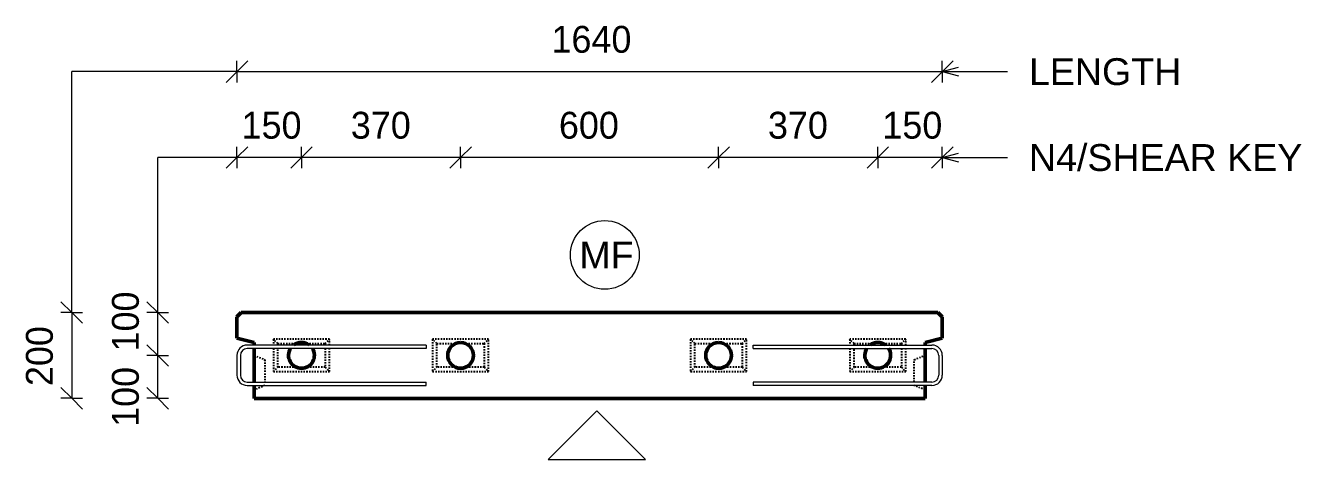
# Model space of a CAD drawing. Header units: millimetres. Extents: x -8857 to 4375, y 1067 to 18539.
# Drawn here: x -8857 to -5890, y 12771 to 13782 of the extents above; entities that cross this region are included whole.
import ezdxf

# ---------------------------------------------------------------- set-up
doc = ezdxf.new("R2010")
doc.units = ezdxf.units.MM
doc.linetypes.add('Dash', pattern=[6.36, 3.18, -3.18])
for name, color, linetype, lineweight in [('A-ANNO-DIMS', 211, 'Continuous', 9), ('A-ANNO-DIMS-25', 211, 'Continuous', 9), ('A-DETL-THIN', 151, 'Continuous', 18), ('A-WALL', 113, 'Continuous', 25), ('A-WALL-HDLN', 110, 'Dash', 25), ('G-ANNO-TEXT', 231, 'Continuous', 9), ('S-RBAR', 171, 'Continuous', 18)]:
    doc.layers.add(name, color=color, linetype=linetype, lineweight=lineweight)
doc.styles.add('Arial', font='arial.ttf', dxfattribs={"height": 62.5})
doc.styles.add('Nirmala UI Semilight', font='NirmalaS.ttf', dxfattribs={"height": 62.5})
doc.dimstyles.new('Arrow_Filled_-_2_5_NI_UI', dxfattribs={"dimscale": 304.8, "dimtxt": 65.460247, "dimasz": 0.164042, "dimexe": 0.082021, "dimexo": 0.0625, "dimgap": 0.082021, "dimtad": 1, "dimdec": 4, "dimzin": 0, "dimdsep": 46, "dimtxsty": 'Nirmala UI Semilight', "dimblk1": 'OBLIQUE', "dimblk2": 'OBLIQUE', "dimsah": 1, "dimcen": 0.09, "dimazin": 0, "dimtfac": 1, "dimtdec": 4, "dimtix": 1, "dimtmove": 0, "dimatfit": 3, "dimfxl": 0.082021, "dimfxlon": 1, "dimtvp": 1, "dimtolj": 1, "dimtzin": 0, "dimarcsym": 2})
doc.dimstyles.new('Arrow_Filled_-_2_5_NI_UI_1', dxfattribs={"dimscale": 304.8, "dimtxt": 65.460247, "dimasz": 0.164042, "dimexe": 0.082021, "dimexo": 0.0625, "dimgap": 0.082021, "dimtad": 1, "dimdec": 4, "dimzin": 0, "dimdsep": 46, "dimtxsty": 'Nirmala UI Semilight', "dimblk1": 'OBLIQUE', "dimblk2": 'OBLIQUE', "dimsah": 1, "dimcen": 0.09, "dimazin": 0, "dimtfac": 1, "dimtdec": 4, "dimtix": 1, "dimtmove": 2, "dimatfit": 3, "dimfxl": 0.082021, "dimfxlon": 1, "dimtvp": 1, "dimtolj": 1, "dimtzin": 0, "dimarcsym": 2})

# ---------------------------------------------------------------- blocks, each defined once
blk = doc.blocks.new('DIMBLOCK1-Elevation Top')
at = {"layer": 'A-ANNO-DIMS-25'}
for p, q in [((-8365.4, 13674.3), (-8340.4, 13699.3)), ((-8365.4, 13674.3), (-8365.4, 13699.3)), ((-6725.4, 13674.3), (-6700.4, 13699.3)), ((-6725.4, 13674.3), (-6725.4, 13699.3)), ((-8365.4, 13674.3), (-8390.4, 13649.3)), ((-6725.4, 13674.3), (-8365.4, 13674.3)), ((-8365.4, 13674.3), (-8365.4, 13649.3)), ((-6725.4, 13674.3), (-6750.4, 13649.3)), ((-6725.4, 13674.3), (-6725.4, 13649.3))]:
    blk.add_line(p, q, dxfattribs=at)
at = {"layer": 'A-ANNO-DIMS-25', "color": 0, "insert": (-7634.1, 13780.9), "char_height": 62.5, "width": 212.805, "attachment_point": 1, "line_spacing_factor": 1.142579, "style": 'Nirmala UI Semilight'}
blk.add_mtext('1640', dxfattribs=at)
blk = doc.blocks.new('_Oblique')
at = {"color": 0, "linetype": 'ByBlock', "lineweight": -2}
blk.add_line((-0.5, -0.5), (0.5, 0.5), dxfattribs=at)
blk = doc.blocks.new('DIMBLOCK2-Elevation Top')
at = {"layer": 'A-ANNO-DIMS-25'}
for p, q in [((-6875.4, 13474.3), (-6900.4, 13449.3)), ((-6875.4, 13474.3), (-6850.4, 13499.3)), ((-6875.4, 13474.3), (-6875.4, 13499.3)), ((-6725.4, 13474.3), (-6875.4, 13474.3)), ((-6875.4, 13474.3), (-6875.4, 13449.3)), ((-6725.4, 13474.3), (-6750.4, 13449.3)), ((-6725.4, 13474.3), (-6700.4, 13499.3)), ((-6725.4, 13474.3), (-6725.4, 13499.3)), ((-6725.4, 13474.3), (-6725.4, 13449.3))]:
    blk.add_line(p, q, dxfattribs=at)
at = {"layer": 'A-ANNO-DIMS-25', "color": 0, "insert": (-6864.7, 13580.9), "char_height": 62.5, "width": 154.248, "attachment_point": 1, "line_spacing_factor": 1.142579, "style": 'Nirmala UI Semilight'}
blk.add_mtext('150', dxfattribs=at)
blk = doc.blocks.new('DIMBLOCK3-Elevation Top')
at = {"layer": 'A-ANNO-DIMS-25'}
for p, q in [((-7245.4, 13474.3), (-7270.4, 13449.3)), ((-7245.4, 13474.3), (-7220.4, 13499.3)), ((-7245.4, 13474.3), (-7245.4, 13499.3)), ((-6875.4, 13474.3), (-7245.4, 13474.3)), ((-7245.4, 13474.3), (-7245.4, 13449.3)), ((-6875.4, 13474.3), (-6900.4, 13449.3)), ((-6875.4, 13474.3), (-6850.4, 13499.3)), ((-6875.4, 13474.3), (-6875.4, 13499.3)), ((-6875.4, 13474.3), (-6875.4, 13449.3))]:
    blk.add_line(p, q, dxfattribs=at)
at = {"layer": 'A-ANNO-DIMS-25', "color": 0, "insert": (-7130.7, 13580.9), "char_height": 62.5, "width": 168.53, "attachment_point": 1, "line_spacing_factor": 1.142579, "style": 'Nirmala UI Semilight'}
blk.add_mtext('370', dxfattribs=at)
blk = doc.blocks.new('DIMBLOCK4-Elevation Top')
at = {"layer": 'A-ANNO-DIMS-25'}
for p, q in [((-7845.4, 13474.3), (-7870.4, 13449.3)), ((-7845.4, 13474.3), (-7820.4, 13499.3)), ((-7845.4, 13474.3), (-7845.4, 13499.3)), ((-7245.4, 13474.3), (-7845.4, 13474.3)), ((-7845.4, 13474.3), (-7845.4, 13449.3)), ((-7245.4, 13474.3), (-7270.4, 13449.3)), ((-7245.4, 13474.3), (-7220.4, 13499.3)), ((-7245.4, 13474.3), (-7245.4, 13499.3)), ((-7245.4, 13474.3), (-7245.4, 13449.3))]:
    blk.add_line(p, q, dxfattribs=at)
at = {"layer": 'A-ANNO-DIMS-25', "color": 0, "insert": (-7616.8, 13580.9), "char_height": 62.5, "width": 171.387, "attachment_point": 1, "line_spacing_factor": 1.142579, "style": 'Nirmala UI Semilight'}
blk.add_mtext('600', dxfattribs=at)
blk = doc.blocks.new('DIMBLOCK5-Elevation Top')
at = {"layer": 'A-ANNO-DIMS-25'}
for p, q in [((-8215.4, 13474.3), (-8240.4, 13449.3)), ((-8215.4, 13474.3), (-8190.4, 13499.3)), ((-8215.4, 13474.3), (-8215.4, 13499.3)), ((-7845.4, 13474.3), (-8215.4, 13474.3)), ((-8215.4, 13474.3), (-8215.4, 13449.3)), ((-7845.4, 13474.3), (-7870.4, 13449.3)), ((-7845.4, 13474.3), (-7820.4, 13499.3)), ((-7845.4, 13474.3), (-7845.4, 13499.3)), ((-7845.4, 13474.3), (-7845.4, 13449.3))]:
    blk.add_line(p, q, dxfattribs=at)
at = {"layer": 'A-ANNO-DIMS-25', "color": 0, "insert": (-8100.7, 13580.9), "char_height": 62.5, "width": 168.53, "attachment_point": 1, "line_spacing_factor": 1.142579, "style": 'Nirmala UI Semilight'}
blk.add_mtext('370', dxfattribs=at)
blk = doc.blocks.new('DIMBLOCK6-Elevation Top')
at = {"layer": 'A-ANNO-DIMS-25'}
for p, q in [((-8365.4, 13474.3), (-8390.4, 13449.3)), ((-8365.4, 13474.3), (-8340.4, 13499.3)), ((-8365.4, 13474.3), (-8365.4, 13499.3)), ((-8215.4, 13474.3), (-8365.4, 13474.3)), ((-8365.4, 13474.3), (-8365.4, 13449.3)), ((-8215.4, 13474.3), (-8240.4, 13449.3)), ((-8215.4, 13474.3), (-8190.4, 13499.3)), ((-8215.4, 13474.3), (-8215.4, 13499.3)), ((-8215.4, 13474.3), (-8215.4, 13449.3))]:
    blk.add_line(p, q, dxfattribs=at)
at = {"layer": 'A-ANNO-DIMS-25', "color": 0, "insert": (-8354.7, 13580.9), "char_height": 62.5, "width": 154.248, "attachment_point": 1, "line_spacing_factor": 1.142579, "style": 'Nirmala UI Semilight'}
blk.add_mtext('150', dxfattribs=at)
blk = doc.blocks.new('DIMBLOCK7-Elevation Top')
at = {"layer": 'A-ANNO-DIMS-25'}
for p, q in [((-8749.6, 13113.9), (-8774.6, 13138.9)), ((-8749.6, 13113.9), (-8774.6, 13113.9)), ((-8749.6, 13113.9), (-8749.6, 12913.9)), ((-8749.6, 13113.9), (-8724.6, 13088.9)), ((-8749.6, 13113.9), (-8724.6, 13113.9)), ((-8749.6, 12913.9), (-8774.6, 12938.9)), ((-8749.6, 12913.9), (-8774.6, 12913.9)), ((-8749.6, 12913.9), (-8724.6, 12888.9)), ((-8749.6, 12913.9), (-8724.6, 12913.9))]:
    blk.add_line(p, q, dxfattribs=at)
at = {"layer": 'A-ANNO-DIMS-25', "color": 0, "insert": (-8856.1, 12942.5), "char_height": 62.5, "width": 171.387, "attachment_point": 1, "rotation": 90, "line_spacing_factor": 1.142579, "style": 'Nirmala UI Semilight'}
blk.add_mtext('200', dxfattribs=at)
blk = doc.blocks.new('DIMBLOCK8-Elevation Top')
at = {"layer": 'A-ANNO-DIMS-25'}
for p, q in [((-8549.6, 13013.8), (-8574.6, 13038.8)), ((-8549.6, 13013.8), (-8574.6, 13013.8)), ((-8549.6, 12913.9), (-8549.6, 13013.8)), ((-8549.6, 13013.8), (-8524.6, 12988.8)), ((-8549.6, 13013.8), (-8524.6, 13013.8)), ((-8549.6, 12913.9), (-8574.6, 12938.9)), ((-8549.6, 12913.9), (-8574.6, 12913.9)), ((-8549.6, 12913.9), (-8524.6, 12888.9)), ((-8549.6, 12913.9), (-8524.6, 12913.9))]:
    blk.add_line(p, q, dxfattribs=at)
at = {"layer": 'A-ANNO-DIMS-25', "color": 0, "insert": (-8656.1, 12847.5), "char_height": 62.5, "width": 154.248, "attachment_point": 1, "rotation": 90, "line_spacing_factor": 1.142579, "style": 'Nirmala UI Semilight'}
blk.add_mtext('100', dxfattribs=at)
blk = doc.blocks.new('DIMBLOCK9-Elevation Top')
at = {"layer": 'A-ANNO-DIMS-25'}
for p, q in [((-8549.6, 13113.9), (-8574.6, 13138.9)), ((-8549.6, 13113.9), (-8574.6, 13113.9)), ((-8549.6, 13013.8), (-8549.6, 13113.9)), ((-8549.6, 13113.9), (-8524.6, 13088.9)), ((-8549.6, 13113.9), (-8524.6, 13113.9)), ((-8549.6, 13013.8), (-8574.6, 13038.8)), ((-8549.6, 13013.8), (-8574.6, 13013.8)), ((-8549.6, 13013.8), (-8524.6, 12988.8)), ((-8549.6, 13013.8), (-8524.6, 13013.8))]:
    blk.add_line(p, q, dxfattribs=at)
at = {"layer": 'A-ANNO-DIMS-25', "color": 0, "insert": (-8656.1, 13023.1), "char_height": 62.5, "width": 154.248, "attachment_point": 1, "rotation": 90, "line_spacing_factor": 1.142579, "style": 'Nirmala UI Semilight'}
blk.add_mtext('100', dxfattribs=at)

msp = doc.modelspace()

# ---------------------------------------------------------------- linework, layer by layer
at = {"layer": 'A-DETL-THIN'}
for p, q in [((-8749.58535, 13113.8631), (-8749.58535, 13674.34212)), ((-8365.4305, 13674.34212), (-8749.58535, 13674.34212)), ((-8549.58535, 13113.8631), (-8549.58535, 13474.34212)), ((-8365.4305, 13474.34212), (-8549.58535, 13474.34212)), ((-7528.49735, 12884.60999), (-7641.63444, 12771.47291)), ((-7415.36027, 12771.47291), (-7528.49735, 12884.60999)), ((-7641.63444, 12771.47291), (-7415.36027, 12771.47291))]:
    msp.add_line(p, q, dxfattribs=at)
msp.add_circle((-7510.08055, 13247.78362), 80, dxfattribs=at)
at = {"layer": 'A-WALL', "lineweight": 50}
for p, q in [((-8355.42792, 13113.8631), (-8365.4305, 13103.86052)), ((-6735.43308, 13113.8631), (-8355.42792, 13113.8631)), ((-6725.4305, 13103.86052), (-6735.43308, 13113.8631)), ((-8365.4305, 13103.86052), (-8365.4305, 13053.80383)), ((-6725.4305, 13053.8631), (-6725.4305, 13103.86052)), ((-8365.4305, 13053.80383), (-8325.4305, 13043.80383)), ((-8325.4305, 13043.80383), (-8325.4305, 13037.8631)), ((-8325.4305, 13029.8631), (-8325.4305, 12951.8631)), ((-6765.4305, 13043.8631), (-6725.4305, 13053.8631)), ((-6765.4305, 13037.8631), (-6765.4305, 13043.8631)), ((-6765.4305, 12951.8631), (-6765.4305, 13029.8631)), ((-8325.4305, 12943.8631), (-8325.4305, 12913.8631)), ((-6765.4305, 12913.8631), (-6765.4305, 12943.8631)), ((-8325.4305, 12913.8631), (-6765.4305, 12913.8631))]:
    msp.add_line(p, q, dxfattribs=at)
for centre, start, end in [((-8215.4305, 13013.8631), 147.51594743, 270), ((-8215.4305, 13013.8631), 90, 126), ((-8215.4305, 13013.8631), 54, 90), ((-8215.4305, 13013.8631), 270, 32.48405257), ((-7845.4305, 13013.8631), 90, 270), ((-7845.4305, 13013.8631), 270, 90), ((-7245.4305, 13013.8631), 90, 270), ((-7245.4305, 13013.8631), 270, 90), ((-6875.4305, 13013.8631), 147.51594743, 270), ((-6875.4305, 13013.8631), 90, 126), ((-6875.4305, 13013.8631), 54, 90), ((-6875.4305, 13013.8631), 270, 32.48405257)]:
    msp.add_arc(centre, 30, start, end, dxfattribs=at)
at = {"layer": 'A-WALL-HDLN'}
for p, q in [((-8150.4305, 13051.30383), (-8280.4305, 13051.30383)), ((-8280.4305, 13051.30383), (-8280.4305, 13037.8631)), ((-8270.4305, 13041.30383), (-8280.4305, 13051.30383)), ((-8280.4305, 13029.8631), (-8280.4305, 12976.30383)), ((-8270.4305, 13041.30383), (-8227.55513, 13041.30383)), ((-8270.4305, 13037.8631), (-8270.4305, 13041.30383)), ((-8270.4305, 12986.30383), (-8270.4305, 13029.8631)), ((-8203.30588, 13041.30383), (-8160.4305, 13041.30383)), ((-8160.4305, 13041.30383), (-8150.4305, 13051.30383)), ((-8160.4305, 13041.30383), (-8160.4305, 13037.8631)), ((-8160.4305, 13029.8631), (-8160.4305, 12986.30383)), ((-8150.4305, 13037.8631), (-8150.4305, 13051.30383)), ((-8150.4305, 12976.30383), (-8150.4305, 13029.8631)), ((-7780.4305, 13051.30383), (-7910.4305, 13051.30383)), ((-7910.4305, 13051.30383), (-7910.4305, 12976.30383)), ((-7900.4305, 13041.30383), (-7910.4305, 13051.30383)), ((-7900.4305, 13041.30383), (-7857.55513, 13041.30383)), ((-7900.4305, 12986.30383), (-7900.4305, 13041.30383)), ((-7833.30588, 13041.30383), (-7790.4305, 13041.30383)), ((-7790.4305, 13041.30383), (-7780.4305, 13051.30383)), ((-7790.4305, 13041.30383), (-7790.4305, 12986.30383)), ((-7780.4305, 12976.30383), (-7780.4305, 13051.30383)), ((-7180.4305, 13051.30383), (-7310.4305, 13051.30383)), ((-7310.4305, 13051.30383), (-7310.4305, 12976.30383)), ((-7300.4305, 13041.30383), (-7310.4305, 13051.30383)), ((-7300.4305, 13041.30383), (-7257.55513, 13041.30383)), ((-7300.4305, 12986.30383), (-7300.4305, 13041.30383)), ((-7233.30588, 13041.30383), (-7190.4305, 13041.30383)), ((-7190.4305, 13041.30383), (-7180.4305, 13051.30383)), ((-7190.4305, 13041.30383), (-7190.4305, 12986.30383)), ((-7180.4305, 12976.30383), (-7180.4305, 13051.30383)), ((-6810.4305, 13051.30383), (-6940.4305, 13051.30383)), ((-6940.4305, 13051.30383), (-6940.4305, 13037.8631)), ((-6930.4305, 13041.30383), (-6940.4305, 13051.30383)), ((-6940.4305, 13029.8631), (-6940.4305, 12976.30383)), ((-6930.4305, 13041.30383), (-6887.55513, 13041.30383)), ((-6930.4305, 13037.8631), (-6930.4305, 13041.30383)), ((-6930.4305, 12986.30383), (-6930.4305, 13029.8631)), ((-6863.30588, 13041.30383), (-6820.4305, 13041.30383)), ((-6820.4305, 13041.30383), (-6810.4305, 13051.30383)), ((-6820.4305, 13041.30383), (-6820.4305, 13037.8631)), ((-6820.4305, 13029.8631), (-6820.4305, 12986.30383)), ((-6810.4305, 13037.8631), (-6810.4305, 13051.30383)), ((-6810.4305, 12976.30383), (-6810.4305, 13029.8631)), ((-8325.38089, 13013.78875), (-8300.4305, 13003.80859)), ((-8300.4305, 13003.80859), (-8300.4305, 12951.8631)), ((-6790.4305, 13003.8631), (-6765.48011, 13013.84326)), ((-6790.4305, 12951.8631), (-6790.4305, 13003.8631)), ((-8280.4305, 12976.30383), (-8270.4305, 12986.30383)), ((-8280.4305, 12976.30383), (-8150.4305, 12976.30383)), ((-8227.2832, 12986.30383), (-8270.4305, 12986.30383)), ((-8160.4305, 12986.30383), (-8203.5778, 12986.30383)), ((-8160.4305, 12986.30383), (-8150.4305, 12976.30383)), ((-7910.4305, 12976.30383), (-7900.4305, 12986.30383)), ((-7910.4305, 12976.30383), (-7780.4305, 12976.30383)), ((-7857.2832, 12986.30383), (-7900.4305, 12986.30383)), ((-7790.4305, 12986.30383), (-7833.5778, 12986.30383)), ((-7790.4305, 12986.30383), (-7780.4305, 12976.30383)), ((-7310.4305, 12976.30383), (-7300.4305, 12986.30383)), ((-7310.4305, 12976.30383), (-7180.4305, 12976.30383)), ((-7257.2832, 12986.30383), (-7300.4305, 12986.30383)), ((-7190.4305, 12986.30383), (-7233.5778, 12986.30383)), ((-7190.4305, 12986.30383), (-7180.4305, 12976.30383)), ((-6940.4305, 12976.30383), (-6930.4305, 12986.30383)), ((-6940.4305, 12976.30383), (-6810.4305, 12976.30383)), ((-6887.2832, 12986.30383), (-6930.4305, 12986.30383)), ((-6820.4305, 12986.30383), (-6863.5778, 12986.30383)), ((-6820.4305, 12986.30383), (-6810.4305, 12976.30383)), ((-8300.4305, 12943.80859), (-8325.38089, 12933.82844)), ((-6765.48011, 12933.88295), (-6790.4305, 12943.8631))]:
    msp.add_line(p, q, dxfattribs=at)
at = {"layer": 'G-ANNO-TEXT', "color": 10}
for p, q in [((-6725.36507, 13674.41775), (-6687.86507, 13684.46585)), ((-6725.36507, 13674.41775), (-6687.86507, 13664.36966)), ((-6725.36507, 13674.41775), (-6573.7928, 13674.41775)), ((-6725.36507, 13474.41775), (-6687.86507, 13484.46585)), ((-6725.36507, 13474.41775), (-6687.86507, 13464.36966)), ((-6725.36507, 13474.41775), (-6573.7928, 13474.41775))]:
    msp.add_line(p, q, dxfattribs=at)
at = {"layer": 'S-RBAR'}
for p, q in [((-7925.4305, 13037.8631), (-8341.4305, 13037.8631)), ((-7925.4305, 13029.8631), (-8341.4305, 13029.8631)), ((-7925.4305, 13037.8631), (-7925.4305, 13029.8631)), ((-7165.4305, 13037.8631), (-6749.4305, 13037.8631)), ((-7165.4305, 13029.8631), (-7165.4305, 13037.8631)), ((-7165.4305, 13029.8631), (-6749.4305, 13029.8631)), ((-8365.4305, 13013.8631), (-8365.4305, 12967.8631)), ((-8357.4305, 13013.8631), (-8357.4305, 12967.8631)), ((-6733.4305, 13013.8631), (-6733.4305, 12967.8631)), ((-6725.4305, 13013.8631), (-6725.4305, 12967.8631)), ((-8341.4305, 12951.8631), (-7925.4305, 12951.8631)), ((-8341.4305, 12943.8631), (-7925.4305, 12943.8631)), ((-7925.4305, 12943.8631), (-7925.4305, 12951.8631)), ((-6749.4305, 12951.8631), (-7165.4305, 12951.8631)), ((-7165.4305, 12951.8631), (-7165.4305, 12943.8631)), ((-6749.4305, 12943.8631), (-7165.4305, 12943.8631))]:
    msp.add_line(p, q, dxfattribs=at)
for centre, radius, start, end in [((-8341.4305, 13013.8631), 24, 90, 180), ((-8341.4305, 13013.8631), 16, 90, 180), ((-6749.4305, 13013.8631), 24, 0, 90), ((-6749.4305, 13013.8631), 16, 0, 90), ((-8341.4305, 12967.8631), 24, 180, 270), ((-8341.4305, 12967.8631), 16, 180, 270), ((-6749.4305, 12967.8631), 16, 270, 0), ((-6749.4305, 12967.8631), 24, 270, 360)]:
    msp.add_arc(centre, radius, start, end, dxfattribs=at)

# ---------------------------------------------------------------- texts
at = {"layer": 'G-ANNO-TEXT', "color": 7, "char_height": 62.5, "attachment_point": 1, "style": 'Arial'}
for s, insert, width in [('LENGTH', (-6523.7928, 13705.66775), 428.9028125), ('N4/SHEAR KEY', (-6523.7928, 13505.66775), 767.6157813), ('MF', (-7569.11477, 13278.85436), 150.3164062)]:
    msp.add_mtext(s, dxfattribs=dict(at, insert=insert, width=width))

# ---------------------------------------------------------------- dimensions: what is measured, and where the dimension line sits
at = {"layer": 'A-ANNO-DIMS'}
for base, p1, p2, override, picture, middle in [((-8365.4305, 13674.34212), (-6725.4305, 13649.34212), (-8365.4305, 13649.34212), {"dimpost": '<>', "dimfxl": 1640}, 'DIMBLOCK1-Elevation Top', (-7545.4305, 13731.83427)), ((-8365.4305, 13474.34212), (-8215.4305, 13449.34212), (-8365.4305, 13449.34212), {"dimpost": '<>', "dimfxl": 150}, 'DIMBLOCK6-Elevation Top', (-8290.4305, 13531.81248)), ((-8215.4305, 13474.34212), (-7845.4305, 13449.34212), (-8215.4305, 13449.34212), {"dimpost": '<>', "dimfxl": 370}, 'DIMBLOCK5-Elevation Top', (-8030.4305, 13531.65994)), ((-7845.4305, 13474.34212), (-7245.4305, 13449.34212), (-7845.4305, 13449.34212), {"dimpost": '<>', "dimfxl": 600}, 'DIMBLOCK4-Elevation Top', (-7545.4305, 13531.65994)), ((-7245.4305, 13474.34212), (-6875.4305, 13449.34212), (-7245.4305, 13449.34212), {"dimpost": '<>', "dimfxl": 370}, 'DIMBLOCK3-Elevation Top', (-7060.4305, 13531.65994)), ((-6875.4305, 13474.34212), (-6725.4305, 13449.34212), (-6875.4305, 13449.34212), {"dimpost": '<>', "dimfxl": 150}, 'DIMBLOCK2-Elevation Top', (-6800.4305, 13531.81248))]:
    dim = msp.add_linear_dim(base=base, p1=p1, p2=p2, dimstyle='Arrow_Filled_-_2_5_NI_UI', override=override, dxfattribs=at)
    dim.commit()
    dim.dimension.update_dxf_attribs({"geometry": picture, "text_midpoint": middle})
for base, p1, p2, override, picture, middle in [((-8549.58535, 13113.8631), (-8524.58535, 13013.80383), (-8524.58535, 13113.8631), {"dimpost": '<>', "dimfxl": 100.059273}, 'DIMBLOCK9-Elevation Top', (-8614.46167, 13100.20741)), ((-8549.58535, 13013.80383), (-8524.58535, 12913.8631), (-8524.58535, 13013.80383), {"dimpost": '<>', "dimfxl": 99.940727}, 'DIMBLOCK8-Elevation Top', (-8614.46167, 12924.63227))]:
    dim = msp.add_linear_dim(base=base, p1=p1, p2=p2, angle=90, dimstyle='Arrow_Filled_-_2_5_NI_UI_1', override=override, dxfattribs=at)
    dim.commit()
    dim.dimension.update_dxf_attribs({"geometry": picture, "text_midpoint": middle, "dimtype": 160, "text_rotation": 90})
dim = msp.add_linear_dim(base=(-8749.58535, 12913.8631), p1=(-8724.58535, 13113.8631), p2=(-8724.58535, 12913.8631), angle=90, dimstyle='Arrow_Filled_-_2_5_NI_UI', override={"dimpost": '<>', "dimfxl": 200}, dxfattribs=at)
dim.commit()
dim.dimension.update_dxf_attribs({"geometry": 'DIMBLOCK7-Elevation Top', "text_midpoint": (-8806.88138, 13013.8631)})

doc.saveas('drawing.dxf')
